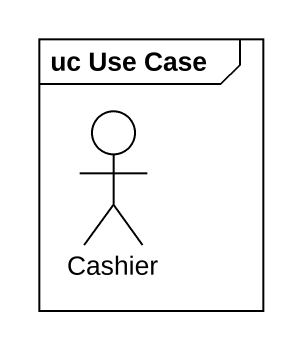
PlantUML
@startuml
mainframe uc Use Case
actor Cashier
@enduml
